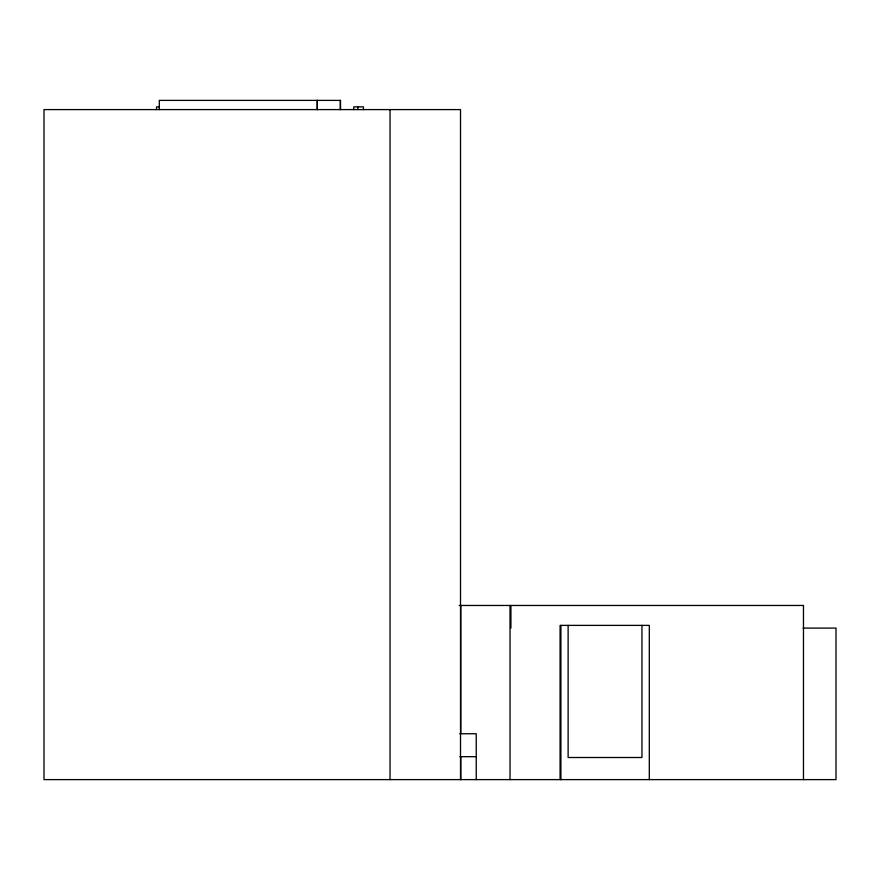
<?xml version="1.0" encoding="UTF-8"?>
<svg xmlns="http://www.w3.org/2000/svg" width="880" height="880" viewBox="0 0 880 880"><rect width="100%" height="100%" fill="white"/><g stroke="black" fill="none" stroke-linecap="round" stroke-linejoin="round"><path stroke-width="1.32" d="M159.214 106.876L156.552 106.876L156.552 109.593M459.272 605.462L803.473 605.462L803.473 779.614M803.132 628.089L836 628.089L836 779.614L44 779.614L44 109.593L460.515 109.593L460.515 779.614M459.844 733.744L476.245 733.744L476.245 779.614M459.877 756.679L476.245 756.679M649.308 779.614L649.308 625.383L560.087 625.383L560.087 779.614M641.96 625.383L641.96 757.504L568.128 757.504L568.128 625.383M560.901 625.383L560.901 779.614M510.906 605.462L510.906 628.089M510.026 605.462L510.026 779.614M460.79 605.462L460.79 733.744M460.79 756.679L460.79 779.614M390.038 109.593L390.038 779.614M363.44 109.593L363.44 106.876L353.771 106.876L353.771 109.593M357.764 106.876L357.764 109.593M340.538 109.593L340.538 100.386L159.302 100.386L159.313 109.593M340.274 100.386L340.274 109.593M317.295 100.386L317.295 109.593M317.273 100.386L317.273 109.593"/></g></svg>
